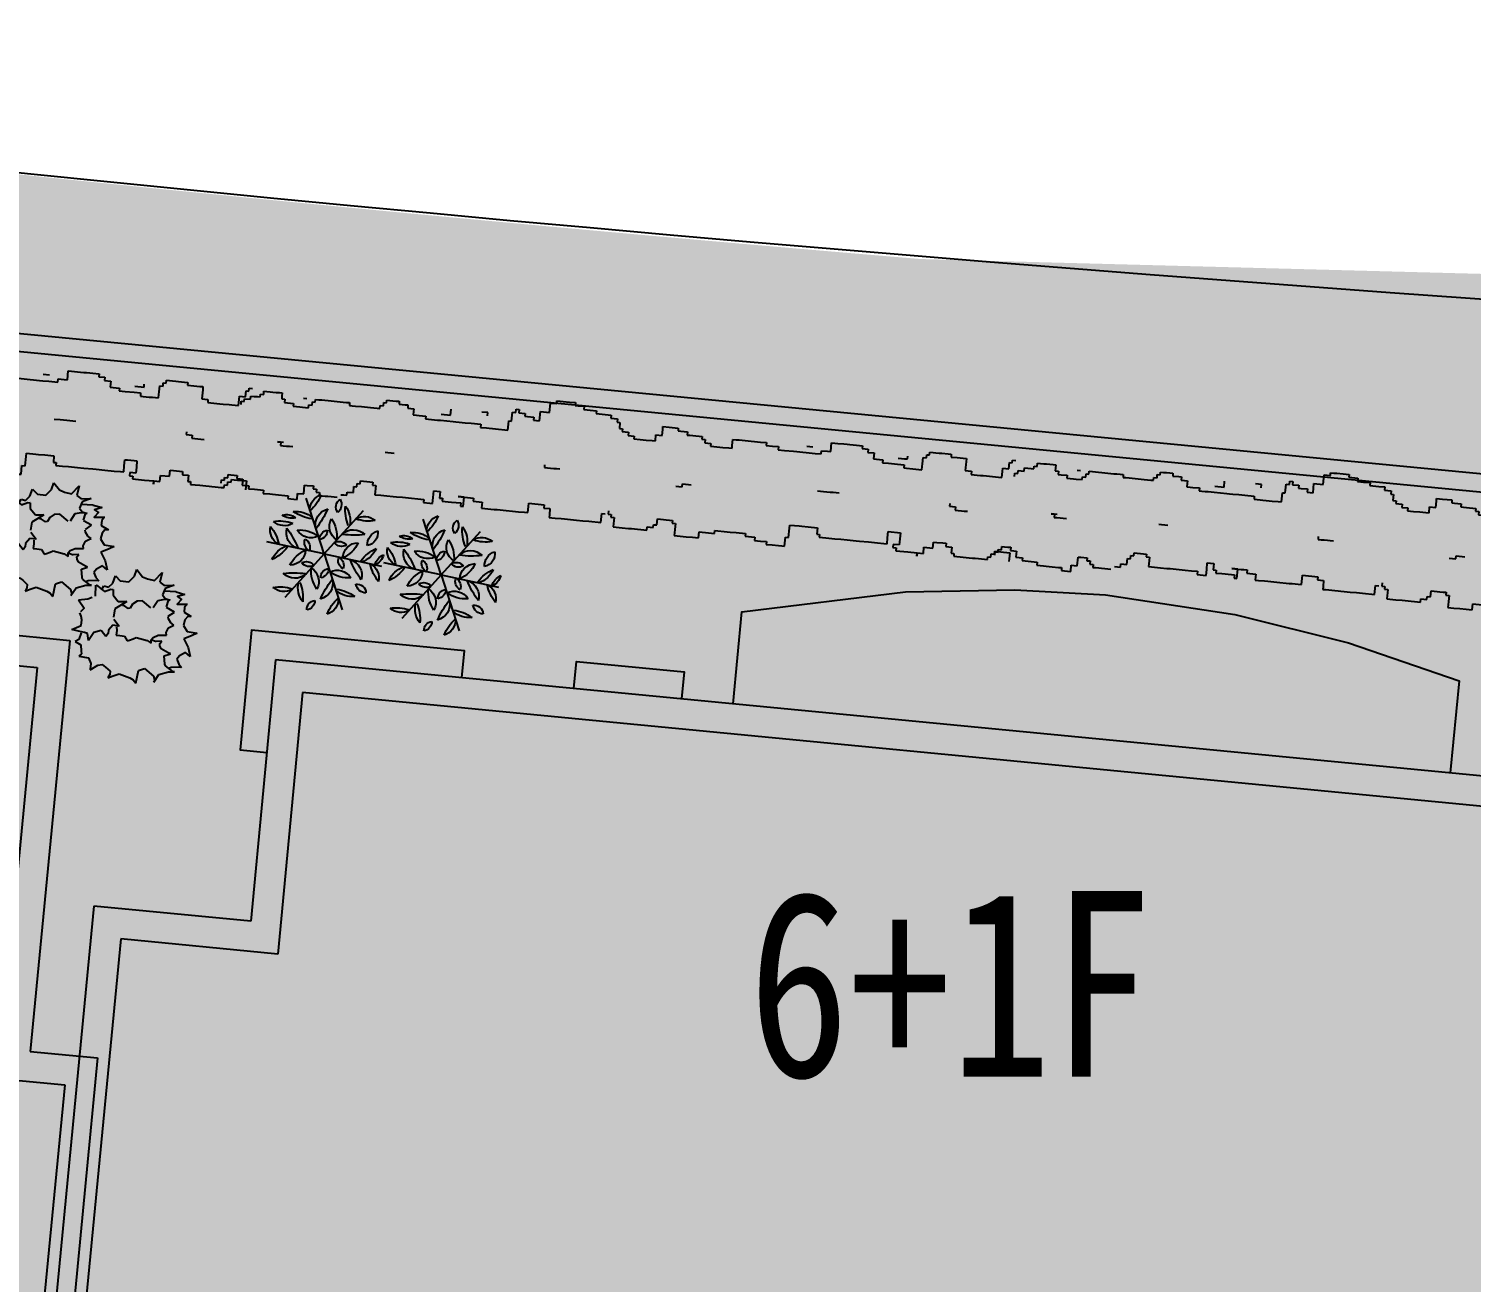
# Model space of a CAD drawing. Extents: x 302512 to 1034855, y -184136 to 410364.
# Drawn here: x 468868 to 488087, y -30605 to -13910 of the extents above; entities that cross this region are included whole.
import ezdxf

# ---------------------------------------------------------------- set-up
doc = ezdxf.new("R2010")
doc.units = 0
doc.header["$MEASUREMENT"] = 0
for name, color, linetype in [('2D', 3, 'Continuous'), ('TREE', 3, 'Continuous'), ('WALL', 4, 'Continuous'), ('WZ', 2, 'Continuous'), ('总图线11', 41, 'Continuous'), ('支路', 7, 'Continuous'), ('树', 80, 'Continuous'), ('环境', 8, 'Continuous')]:
    doc.layers.add(name, color=color, linetype=linetype)
doc.styles.add('-楷体_GB2312', font='STZHONGS.TTF', dxfattribs={"width": 0.8})
doc.styles.add('-黑体', font='', dxfattribs={"width": 0.8})
doc.styles.get('-黑体').set_extended_font_data('黑体')

# ---------------------------------------------------------------- blocks, each defined once
blk = doc.blocks.new('A$C1DC86410')
at = {"layer": 'WZ'}
for p, q in [((14100, 14920), (20940, 14920)), ((20940, 14920), (20940, 9420)), ((14500, 14520), (20540, 14520)), ((20540, 14520), (20540, 9020)), ((20940, 9420), (21840, 9420)), ((21840, 9420), (21840, 1680)), ((20540, 9020), (21440, 9020)), ((21440, 9020), (21440, 2080))]:
    blk.add_line(p, q, dxfattribs=at)
blk = doc.blocks.new('A$C22384F4A')
at = {"layer": 'WZ'}
for p, q in [((3122, 24599), (2792, 21115)), ((24866, 22502), (3122, 24599)), ((3482, 24162), (3152, 20678)), ((24430, 22142), (3482, 24162)), ((701, 21316), (36, 14422)), ((2792, 21115), (701, 21316)), ((1061, 20879), (472, 14780)), ((3152, 20678), (1061, 20879))]:
    blk.add_line(p, q, dxfattribs=at)
for points in [[(9219, 24011), (9337, 25238), (11516, 25504), (12973, 25531), (14181, 25463), (15906, 25201), (17419, 24825), (18893, 24318), (18775, 23090)], [(5606, 24359), (5640, 24718), (2803, 24991), (2650, 23399), (3008, 23364)], [(7099, 24216), (7133, 24574), (8567, 24436), (8532, 24078)]]:
    blk.add_lwpolyline(points, dxfattribs=at)
blk = doc.blocks.new('M_F21')
at = {"color": 3, "linetype": 'Continuous'}
for p, q in [((-632, 672), (-577, 672)), ((-632, 588), (-632, 672)), ((-577, 697), (-548, 697)), ((-577, 672), (-577, 697)), ((-548, 697), (-523, 697)), ((-548, 697), (-548, 697)), ((-523, 697), (-465, 697)), ((-523, 697), (-523, 697)), ((-465, 697), (-411, 697)), ((-465, 697), (-465, 697)), ((-411, 697), (-411, 672)), ((-411, 672), (-385, 672)), ((-385, 672), (-331, 672)), ((-385, 672), (-385, 672)), ((-331, 672), (-331, 643)), ((-331, 643), (-302, 643)), ((-302, 643), (-277, 643)), ((-302, 643), (-302, 643)), ((-277, 643), (-219, 643)), ((-277, 643), (-277, 643)), ((-219, 643), (-219, 617)), ((-3176, 534), (-3150, 534)), ((-3176, 534), (-3176, 534)), ((-3176, 505), (-3176, 534)), ((-3150, 534), (-3122, 534)), ((-3150, 534), (-3150, 534)), ((-3122, 534), (-3096, 534)), ((-3122, 534), (-3122, 534)), ((-3096, 534), (-3067, 534)), ((-3096, 534), (-3096, 534)), ((-3067, 534), (-3038, 534)), ((-3067, 534), (-3067, 534)), ((-3038, 534), (-3013, 534)), ((-3038, 534), (-3038, 534)), ((-3013, 534), (-3013, 505)), ((-3013, 534), (-3013, 534)), ((-2108, 534), (-2083, 534)), ((-2108, 505), (-2108, 534)), ((-2083, 559), (-2054, 559)), ((-2083, 559), (-2083, 559)), ((-2083, 534), (-2083, 559)), ((-2083, 534), (-2083, 534)), ((-2054, 559), (-2029, 559)), ((-2054, 559), (-2054, 559)), ((-2029, 559), (-2000, 559)), ((-2029, 559), (-2029, 559)), ((-2000, 559), (-1971, 559)), ((-2000, 559), (-2000, 559)), ((-1971, 559), (-1971, 534)), ((-1971, 534), (-1916, 534)), ((-1916, 534), (-1891, 534)), ((-1916, 534), (-1916, 534)), ((-1891, 534), (-1891, 505)), ((-1891, 534), (-1891, 534)), ((-1507, 534), (-1507, 534)), ((-1507, 480), (-1507, 534)), ((-1232, 534), (-1232, 534)), ((-1178, 534), (-1232, 534)), ((-1178, 534), (-1178, 534)), ((-1178, 505), (-1178, 534)), ((-961, 559), (-932, 559)), ((-961, 505), (-961, 559)), ((-932, 588), (-903, 588)), ((-932, 588), (-932, 588)), ((-932, 559), (-932, 588)), ((-903, 588), (-903, 559)), ((-903, 588), (-903, 588)), ((-903, 559), (-849, 559)), ((-903, 559), (-903, 559)), ((-849, 559), (-849, 534)), ((-849, 534), (-823, 534)), ((-823, 534), (-769, 534)), ((-823, 534), (-823, 534)), ((-769, 534), (-769, 505)), ((-715, 588), (-632, 588)), ((-715, 505), (-715, 588)), ((-219, 617), (-165, 617)), ((-165, 617), (-139, 617)), ((-165, 617), (-165, 617)), ((-139, 617), (-85, 617)), ((-139, 617), (-139, 617)), ((-85, 617), (-85, 588)), ((-85, 588), (-56, 588)), ((-56, 588), (-27, 588)), ((-56, 588), (-56, 588)), ((-27, 588), (-27, 559)), ((-27, 588), (-27, 588)), ((-27, 559), (-2, 559)), ((-27, 559), (-27, 559)), ((-2, 559), (-2, 505)), ((382, 559), (436, 559)), ((382, 559), (382, 559)), ((382, 534), (382, 559)), ((382, 534), (382, 534)), ((382, 480), (382, 534)), ((436, 559), (519, 559)), ((436, 559), (436, 559)), ((519, 559), (519, 534)), ((519, 559), (519, 559)), ((519, 534), (545, 534)), ((519, 534), (519, 534)), ((545, 534), (603, 534)), ((545, 534), (545, 534)), ((603, 534), (603, 505)), ((1887, 559), (1916, 559)), ((1887, 559), (1887, 559)), ((1887, 480), (1887, 559)), ((1916, 559), (1942, 559)), ((1916, 559), (1916, 559)), ((1942, 559), (1996, 559)), ((1942, 559), (1942, 559)), ((1996, 559), (2025, 559)), ((1996, 559), (1996, 559)), ((2025, 559), (2050, 559)), ((2025, 559), (2025, 559)), ((2050, 559), (2079, 559)), ((2050, 559), (2050, 559)), ((2079, 559), (2108, 559)), ((2079, 559), (2079, 559)), ((2108, 559), (2162, 559)), ((2108, 559), (2108, 559)), ((2162, 559), (2162, 534)), ((2162, 534), (2217, 534)), ((2217, 534), (2217, 505)), ((2217, 534), (2217, 534)), ((2738, 534), (2763, 534)), ((2738, 534), (2738, 534)), ((2738, 505), (2738, 534)), ((2763, 559), (2792, 559)), ((2763, 534), (2763, 559)), ((2792, 559), (2817, 559)), ((2792, 559), (2792, 559)), ((2817, 559), (2846, 559)), ((2817, 559), (2817, 559)), ((2846, 559), (2872, 559)), ((2846, 559), (2846, 559)), ((2872, 559), (2926, 559)), ((2872, 559), (2872, 559)), ((2926, 559), (2955, 559)), ((2926, 559), (2926, 559)), ((2955, 559), (2955, 534)), ((2955, 534), (3009, 534)), ((3009, 534), (3063, 534)), ((3009, 534), (3009, 534)), ((3063, 534), (3092, 534)), ((3063, 534), (3063, 534)), ((3092, 534), (3092, 505)), ((3092, 534), (3092, 534)), ((3476, 534), (3501, 534)), ((3476, 534), (3476, 534)), ((3476, 480), (3476, 534)), ((3501, 559), (3530, 559)), ((3501, 534), (3501, 559)), ((3530, 559), (3530, 559)), ((-3368, 426), (-3342, 426)), ((-3368, 397), (-3368, 426)), ((-3342, 451), (-3288, 451)), ((-3342, 451), (-3342, 451)), ((-3342, 426), (-3342, 451)), ((-3288, 480), (-3259, 480)), ((-3288, 480), (-3288, 480)), ((-3288, 451), (-3288, 480)), ((-3288, 451), (-3288, 451)), ((-3259, 480), (-3230, 480)), ((-3259, 480), (-3259, 480)), ((-3230, 480), (-3205, 480)), ((-3230, 480), (-3230, 480)), ((-3205, 505), (-3176, 505)), ((-3205, 480), (-3205, 505)), ((-3176, 505), (-3176, 505)), ((-3013, 505), (-3013, 480)), ((-3013, 505), (-3013, 505)), ((-3013, 480), (-2984, 480)), ((-3013, 480), (-3013, 480)), ((-2984, 480), (-2984, 451)), ((-2984, 451), (-2959, 451)), ((-2959, 451), (-2904, 451)), ((-2959, 451), (-2959, 451)), ((-2904, 451), (-2904, 426)), ((-2904, 426), (-2846, 426)), ((-2846, 426), (-2821, 426)), ((-2846, 426), (-2846, 426)), ((-2821, 505), (-2792, 505)), ((-2821, 426), (-2767, 426)), ((-2821, 426), (-2821, 426)), ((-2792, 505), (-2792, 505)), ((-2767, 451), (-2738, 451)), ((-2767, 451), (-2767, 451)), ((-2767, 426), (-2767, 451)), ((-2767, 426), (-2767, 426)), ((-2738, 480), (-2713, 480)), ((-2738, 451), (-2738, 480)), ((-2738, 451), (-2738, 451)), ((-2713, 505), (-2684, 505)), ((-2713, 505), (-2713, 505)), ((-2713, 480), (-2713, 505)), ((-2684, 505), (-2658, 505)), ((-2684, 505), (-2684, 505)), ((-2658, 505), (-2629, 505)), ((-2658, 505), (-2658, 505)), ((-2629, 505), (-2600, 505)), ((-2629, 505), (-2629, 505)), ((-2600, 505), (-2575, 505)), ((-2600, 505), (-2600, 505)), ((-2575, 505), (-2521, 505)), ((-2575, 505), (-2575, 505)), ((-2521, 505), (-2492, 505)), ((-2521, 505), (-2521, 505)), ((-2492, 505), (-2466, 505)), ((-2492, 505), (-2492, 505)), ((-2466, 505), (-2438, 505)), ((-2466, 505), (-2466, 505)), ((-2438, 505), (-2409, 505)), ((-2438, 505), (-2438, 505)), ((-2409, 505), (-2409, 480)), ((-2409, 480), (-2383, 480)), ((-2383, 480), (-2354, 480)), ((-2383, 480), (-2383, 480)), ((-2354, 480), (-2300, 480)), ((-2354, 480), (-2354, 480)), ((-2300, 480), (-2275, 480)), ((-2300, 480), (-2300, 480)), ((-2275, 480), (-2246, 480)), ((-2275, 480), (-2275, 480)), ((-2246, 480), (-2220, 480)), ((-2246, 480), (-2246, 480)), ((-2220, 480), (-2191, 480)), ((-2220, 480), (-2220, 480)), ((-2191, 480), (-2162, 480)), ((-2191, 480), (-2191, 480)), ((-2162, 480), (-2137, 480)), ((-2162, 480), (-2162, 480)), ((-2137, 505), (-2108, 505)), ((-2137, 480), (-2137, 505)), ((-1891, 505), (-1862, 505)), ((-1891, 505), (-1891, 505)), ((-1862, 505), (-1837, 505)), ((-1862, 505), (-1862, 505)), ((-1837, 505), (-1837, 480)), ((-1837, 505), (-1837, 505)), ((-1837, 480), (-1837, 451)), ((-1837, 480), (-1837, 480)), ((-1837, 451), (-1808, 451)), ((-1837, 451), (-1837, 451)), ((-1808, 451), (-1782, 451)), ((-1808, 451), (-1808, 451)), ((-1782, 451), (-1725, 451)), ((-1782, 451), (-1782, 451)), ((-1725, 451), (-1725, 426)), ((-1725, 426), (-1699, 426)), ((-1699, 426), (-1670, 426)), ((-1699, 426), (-1699, 426)), ((-1670, 426), (-1645, 426)), ((-1670, 426), (-1670, 426)), ((-1645, 426), (-1616, 426)), ((-1645, 426), (-1645, 426)), ((-1616, 426), (-1591, 426)), ((-1616, 426), (-1616, 426)), ((-1591, 480), (-1562, 480)), ((-1591, 426), (-1533, 426)), ((-1591, 426), (-1591, 426)), ((-1562, 480), (-1533, 480)), ((-1562, 480), (-1562, 480)), ((-1533, 480), (-1507, 480)), ((-1533, 480), (-1533, 480)), ((-1533, 426), (-1478, 426)), ((-1533, 426), (-1533, 426)), ((-1507, 480), (-1507, 480)), ((-1478, 426), (-1453, 426)), ((-1478, 426), (-1478, 426)), ((-1453, 426), (-1424, 426)), ((-1453, 426), (-1453, 426)), ((-1424, 426), (-1370, 426)), ((-1424, 426), (-1424, 426)), ((-1370, 426), (-1316, 426)), ((-1370, 426), (-1370, 426)), ((-1316, 426), (-1232, 426)), ((-1316, 426), (-1316, 426)), ((-1232, 426), (-1232, 397)), ((-1232, 397), (-1178, 397)), ((-1178, 397), (-1153, 397)), ((-1178, 397), (-1178, 397)), ((-1153, 397), (-1124, 397)), ((-1153, 397), (-1153, 397)), ((-1124, 397), (-1070, 397)), ((-1124, 397), (-1124, 397)), ((-1070, 397), (-1015, 397)), ((-1070, 397), (-1070, 397)), ((-1015, 397), (-986, 397)), ((-1015, 397), (-1015, 397)), ((-986, 480), (-961, 480)), ((-986, 451), (-986, 480)), ((-986, 451), (-986, 451)), ((-986, 397), (-986, 451)), ((-961, 505), (-961, 505)), ((-961, 480), (-961, 505)), ((-769, 505), (-740, 505)), ((-740, 505), (-715, 505)), ((-740, 505), (-740, 505)), ((-715, 505), (-715, 505)), ((-2, 505), (27, 505)), ((-2, 505), (-2, 505)), ((27, 505), (27, 480)), ((27, 480), (52, 480)), ((52, 480), (81, 480)), ((52, 480), (52, 480)), ((81, 480), (81, 451)), ((81, 451), (136, 451)), ((136, 451), (136, 426)), ((136, 426), (190, 426)), ((190, 426), (244, 426)), ((190, 426), (190, 426)), ((244, 426), (299, 426)), ((244, 426), (244, 426)), ((299, 426), (327, 426)), ((299, 426), (299, 426)), ((327, 480), (382, 480)), ((327, 426), (327, 480)), ((327, 426), (327, 426)), ((603, 505), (628, 505)), ((628, 505), (682, 505)), ((628, 505), (628, 505)), ((682, 505), (711, 505)), ((682, 505), (682, 505)), ((711, 505), (736, 505)), ((711, 505), (711, 505)), ((736, 505), (736, 480)), ((736, 480), (765, 480)), ((765, 480), (765, 451)), ((765, 480), (765, 480)), ((765, 451), (820, 451)), ((765, 451), (765, 451)), ((820, 451), (820, 426)), ((820, 426), (849, 426)), ((849, 426), (903, 426)), ((849, 426), (849, 426)), ((903, 426), (928, 426)), ((903, 426), (903, 426)), ((928, 426), (983, 426)), ((928, 426), (928, 426)), ((983, 426), (1011, 426)), ((983, 426), (983, 426)), ((1011, 505), (1040, 505)), ((1011, 505), (1011, 505)), ((1011, 451), (1011, 505)), ((1011, 451), (1011, 451)), ((1011, 426), (1011, 451)), ((1011, 426), (1011, 426)), ((1040, 505), (1066, 505)), ((1040, 505), (1040, 505)), ((1066, 505), (1120, 505)), ((1066, 505), (1066, 505)), ((1120, 505), (1149, 505)), ((1120, 505), (1120, 505)), ((1149, 505), (1174, 505)), ((1149, 505), (1149, 505)), ((1174, 505), (1203, 505)), ((1174, 505), (1174, 505)), ((1203, 505), (1232, 505)), ((1203, 505), (1203, 505)), ((1232, 505), (1258, 505)), ((1232, 505), (1232, 505)), ((1258, 505), (1312, 505)), ((1258, 505), (1258, 505)), ((1312, 505), (1312, 480)), ((1312, 480), (1366, 480)), ((1366, 480), (1420, 480)), ((1366, 480), (1366, 480)), ((1420, 480), (1420, 451)), ((1420, 451), (1478, 451)), ((1478, 451), (1558, 451)), ((1478, 451), (1478, 451)), ((1558, 451), (1587, 451)), ((1558, 451), (1558, 451)), ((1587, 451), (1641, 451)), ((1587, 451), (1587, 451)), ((1641, 451), (1670, 451)), ((1641, 451), (1641, 451)), ((1670, 505), (1670, 505)), ((1724, 505), (1670, 505)), ((1670, 451), (1724, 451)), ((1670, 451), (1670, 451)), ((1724, 451), (1750, 451)), ((1724, 451), (1724, 451)), ((1750, 451), (1804, 451)), ((1750, 451), (1750, 451)), ((1804, 480), (1858, 480)), ((1804, 480), (1804, 480)), ((1804, 451), (1804, 480)), ((1804, 451), (1804, 451)), ((1858, 480), (1887, 480)), ((1858, 480), (1858, 480)), ((2217, 505), (2271, 505)), ((2271, 505), (2271, 480)), ((2271, 505), (2271, 505)), ((2271, 480), (2271, 451)), ((2271, 480), (2271, 480)), ((2271, 451), (2325, 451)), ((2271, 451), (2271, 451)), ((2325, 451), (2354, 451)), ((2325, 451), (2325, 451)), ((2354, 451), (2354, 426)), ((2354, 426), (2408, 426)), ((2408, 426), (2488, 426)), ((2408, 426), (2408, 426)), ((2488, 480), (2517, 480)), ((2488, 426), (2546, 426)), ((2488, 426), (2488, 426)), ((2517, 480), (2546, 480)), ((2517, 480), (2517, 480)), ((2546, 480), (2571, 480)), ((2546, 480), (2546, 480)), ((2546, 426), (2546, 397)), ((2546, 397), (2571, 397)), ((2571, 505), (2571, 505)), ((2571, 480), (2571, 505)), ((2571, 480), (2571, 480)), ((2571, 397), (2626, 397)), ((2571, 397), (2571, 397)), ((2626, 397), (2655, 397)), ((2626, 397), (2626, 397)), ((2655, 397), (2680, 397)), ((2655, 397), (2655, 397)), ((2680, 397), (2709, 397)), ((2680, 397), (2680, 397)), ((2709, 505), (2738, 505)), ((2709, 451), (2709, 505)), ((2709, 451), (2709, 451)), ((2709, 426), (2709, 451)), ((2709, 426), (2709, 426)), ((2709, 397), (2709, 426)), ((2709, 397), (2709, 397)), ((3092, 505), (3092, 480)), ((3092, 505), (3092, 505)), ((3092, 480), (3092, 451)), ((3092, 480), (3092, 480)), ((3092, 451), (3092, 426)), ((3092, 451), (3092, 451)), ((3092, 426), (3118, 426)), ((3092, 426), (3092, 426)), ((3118, 426), (3147, 426)), ((3118, 426), (3118, 426)), ((3147, 426), (3147, 397)), ((3147, 397), (3201, 397)), ((3201, 397), (3230, 397)), ((3201, 397), (3201, 397)), ((3230, 397), (3255, 397)), ((3230, 397), (3230, 397)), ((3255, 397), (3284, 397)), ((3255, 397), (3255, 397)), ((3284, 397), (3339, 397)), ((3284, 397), (3284, 397)), ((3339, 397), (3364, 397)), ((3339, 397), (3339, 397)), ((3364, 397), (3393, 397)), ((3364, 397), (3364, 397)), ((3393, 397), (3422, 397)), ((3393, 397), (3393, 397)), ((3422, 480), (3476, 480)), ((3422, 451), (3422, 480)), ((3422, 451), (3422, 451)), ((3422, 397), (3422, 451)), ((3422, 397), (3422, 397)), ((-3013, 97), (-2984, 97)), ((-3013, 97), (-3013, 97)), ((-2959, 97), (-3013, 97)), ((-2984, 97), (-2984, 68)), ((-2984, 68), (-2959, 68)), ((-2959, 68), (-2930, 68)), ((-2959, 68), (-2959, 68)), ((-2930, 68), (-2904, 68)), ((-2930, 68), (-2930, 68)), ((-2904, 68), (-2875, 68)), ((-2904, 68), (-2904, 68)), ((-2875, 68), (-2875, 68)), ((-2054, 97), (-2029, 97)), ((-2029, 97), (-2000, 97)), ((-2029, 97), (-2029, 97)), ((-2000, 97), (-1971, 97)), ((-2000, 97), (-2000, 97)), ((-1971, 97), (-1971, 97)), ((-632, 122), (-632, 97)), ((-632, 97), (-603, 97)), ((-632, 97), (-632, 97)), ((-603, 97), (-577, 97)), ((-603, 97), (-603, 97)), ((-577, 97), (-548, 97)), ((-577, 97), (-577, 97)), ((-548, 97), (-523, 97)), ((-548, 97), (-548, 97)), ((-523, 97), (-494, 97)), ((-523, 97), (-523, 97)), ((-494, 97), (-494, 97)), ((545, 42), (574, 42)), ((574, 42), (603, 42)), ((574, 42), (574, 42)), ((603, 68), (657, 68)), ((603, 68), (603, 68)), ((603, 42), (603, 68)), ((603, 42), (603, 42)), ((657, 68), (682, 68)), ((657, 68), (657, 68)), ((682, 68), (682, 68)), ((1804, 122), (1858, 122)), ((1858, 122), (1916, 122)), ((1858, 122), (1858, 122)), ((1916, 122), (1942, 122)), ((1916, 122), (1916, 122)), ((1942, 122), (1996, 122)), ((1942, 122), (1942, 122)), ((1996, 122), (1996, 122)), ((2984, 122), (2984, 97)), ((2984, 97), (3038, 97)), ((2984, 97), (2984, 97)), ((3038, 97), (3038, 68)), ((3038, 68), (3063, 68)), ((3063, 68), (3092, 68)), ((3063, 68), (3063, 68)), ((3092, 68), (3118, 68)), ((3092, 68), (3092, 68)), ((3118, 68), (3147, 68)), ((3118, 68), (3118, 68)), ((3147, 68), (3147, 68)), ((-3422, -233), (-3397, -233)), ((-3422, -262), (-3422, -233)), ((-3397, -233), (-3368, -233)), ((-3397, -233), (-3397, -233)), ((-3368, -233), (-3342, -233)), ((-3368, -233), (-3368, -233)), ((-3342, -233), (-3342, -262)), ((-3342, -233), (-3342, -233)), ((-2300, -233), (-2275, -233)), ((-2300, -287), (-2300, -233)), ((-2275, -204), (-2246, -204)), ((-2275, -204), (-2275, -204)), ((-2275, -233), (-2275, -204)), ((-2246, -178), (-2220, -178)), ((-2246, -178), (-2246, -178)), ((-2246, -204), (-2246, -178)), ((-2246, -204), (-2246, -204)), ((-2220, -178), (-2191, -178)), ((-2220, -178), (-2220, -178)), ((-2191, -178), (-2162, -178)), ((-2191, -178), (-2191, -178)), ((-2162, -178), (-2137, -178)), ((-2162, -178), (-2162, -178)), ((-2137, -178), (-2137, -204)), ((-2137, -204), (-2108, -204)), ((-2108, -204), (-2108, -233)), ((-2108, -204), (-2108, -204)), ((-2108, -233), (-2108, -262)), ((-2108, -233), (-2108, -233)), ((-1591, -204), (-1533, -204)), ((-1591, -204), (-1591, -204)), ((-1591, -262), (-1591, -204)), ((-1533, -204), (-1533, -233)), ((-1533, -204), (-1533, -204)), ((-1533, -233), (-1533, -262)), ((-1533, -233), (-1533, -233)), ((-1370, -233), (-1316, -233)), ((-1316, -233), (-1370, -233)), ((-1316, -233), (-1287, -233)), ((-1316, -233), (-1316, -233)), ((-1316, -316), (-1316, -233)), ((-1287, -233), (-1261, -233)), ((-1287, -233), (-1287, -233)), ((-1261, -233), (-1232, -233)), ((-1261, -233), (-1261, -233)), ((-1232, -233), (-1232, -262)), ((-740, -233), (-686, -233)), ((-740, -262), (-740, -233)), ((-686, -233), (-657, -233)), ((-686, -233), (-686, -233)), ((-657, -233), (-603, -233)), ((-657, -233), (-657, -233)), ((-603, -233), (-603, -262)), ((-603, -233), (-603, -233)), ((-27, -233), (-27, -262)), ((1587, -204), (1670, -204)), ((1587, -233), (1587, -204)), ((1587, -233), (1587, -233)), ((1587, -316), (1587, -233)), ((1670, -204), (1695, -204)), ((1670, -204), (1670, -204)), ((1695, -204), (1750, -204)), ((1695, -204), (1695, -204)), ((1750, -204), (1833, -204)), ((1750, -204), (1750, -204)), ((1833, -204), (1833, -262)), ((2463, -178), (2488, -178)), ((2463, -178), (2463, -178)), ((2463, -233), (2463, -178)), ((2463, -233), (2463, -233)), ((2463, -287), (2463, -233)), ((2488, -178), (2546, -178)), ((2488, -178), (2488, -178)), ((2546, -178), (2571, -178)), ((2546, -178), (2546, -178)), ((2571, -178), (2571, -233)), ((2571, -233), (2571, -262)), ((2571, -233), (2571, -233)), ((2872, -233), (2901, -233)), ((2872, -287), (2872, -233)), ((2901, -233), (2955, -233)), ((2901, -233), (2901, -233)), ((2955, -233), (2984, -233)), ((2955, -233), (2955, -233)), ((2984, -233), (2984, -262)), ((-3476, -287), (-3451, -287)), ((-3476, -287), (-3476, -287)), ((-3476, -316), (-3476, -287)), ((-3451, -262), (-3422, -262)), ((-3451, -287), (-3451, -262)), ((-3342, -262), (-3313, -262)), ((-3342, -262), (-3342, -262)), ((-3313, -262), (-3288, -262)), ((-3313, -262), (-3313, -262)), ((-3288, -262), (-3288, -287)), ((-3288, -262), (-3288, -262)), ((-3288, -287), (-3288, -316)), ((-3288, -287), (-3288, -287)), ((-3288, -316), (-3259, -316)), ((-3288, -316), (-3288, -316)), ((-3259, -316), (-3230, -316)), ((-3259, -316), (-3259, -316)), ((-3230, -316), (-3230, -341)), ((-3230, -341), (-3176, -341)), ((-3176, -341), (-3150, -341)), ((-3176, -341), (-3176, -341)), ((-3150, -341), (-3096, -341)), ((-3150, -341), (-3150, -341)), ((-3096, -341), (-3096, -370)), ((-3096, -370), (-3038, -370)), ((-3038, -370), (-3013, -370)), ((-3038, -370), (-3038, -370)), ((-3013, -370), (-2959, -370)), ((-3013, -370), (-3013, -370)), ((-2959, -370), (-2904, -370)), ((-2959, -370), (-2959, -370)), ((-2904, -370), (-2875, -370)), ((-2904, -370), (-2904, -370)), ((-2875, -370), (-2875, -395)), ((-2792, -341), (-2738, -341)), ((-2792, -395), (-2792, -341)), ((-2738, -262), (-2713, -262)), ((-2738, -262), (-2738, -262)), ((-2738, -341), (-2738, -262)), ((-2713, -262), (-2658, -262)), ((-2713, -262), (-2713, -262)), ((-2658, -262), (-2658, -287)), ((-2658, -262), (-2658, -262)), ((-2658, -287), (-2629, -287)), ((-2658, -287), (-2658, -287)), ((-2629, -287), (-2629, -316)), ((-2629, -316), (-2600, -316)), ((-2600, -316), (-2600, -341)), ((-2600, -341), (-2575, -341)), ((-2575, -341), (-2546, -341)), ((-2575, -341), (-2575, -341)), ((-2546, -341), (-2521, -341)), ((-2546, -341), (-2546, -341)), ((-2521, -341), (-2492, -341)), ((-2521, -341), (-2521, -341)), ((-2492, -341), (-2466, -341)), ((-2492, -341), (-2492, -341)), ((-2466, -341), (-2438, -341)), ((-2466, -341), (-2466, -341)), ((-2438, -341), (-2438, -341)), ((-2409, -316), (-2383, -316)), ((-2383, -316), (-2354, -316)), ((-2383, -316), (-2383, -316)), ((-2354, -287), (-2300, -287)), ((-2354, -316), (-2354, -287)), ((-2354, -316), (-2354, -316)), ((-2108, -262), (-2108, -287)), ((-2108, -262), (-2108, -262)), ((-2108, -287), (-2054, -287)), ((-2108, -287), (-2108, -287)), ((-2054, -287), (-2029, -287)), ((-2054, -287), (-2054, -287)), ((-2029, -287), (-2000, -287)), ((-2029, -287), (-2029, -287)), ((-2000, -287), (-1945, -287)), ((-2000, -287), (-2000, -287)), ((-1945, -287), (-1916, -287)), ((-1945, -287), (-1945, -287)), ((-1916, -287), (-1862, -287)), ((-1916, -287), (-1916, -287)), ((-1862, -287), (-1808, -287)), ((-1862, -287), (-1862, -287)), ((-1808, -287), (-1782, -287)), ((-1808, -287), (-1808, -287)), ((-1782, -287), (-1725, -287)), ((-1782, -287), (-1782, -287)), ((-1725, -287), (-1670, -287)), ((-1725, -287), (-1725, -287)), ((-1670, -287), (-1670, -316)), ((-1670, -287), (-1670, -287)), ((-1670, -316), (-1616, -316)), ((-1616, -316), (-1591, -316)), ((-1616, -316), (-1616, -316)), ((-1591, -262), (-1591, -262)), ((-1591, -316), (-1591, -262)), ((-1591, -316), (-1591, -316)), ((-1533, -262), (-1507, -262)), ((-1533, -262), (-1533, -262)), ((-1507, -262), (-1507, -287)), ((-1507, -287), (-1453, -287)), ((-1453, -287), (-1424, -287)), ((-1453, -287), (-1453, -287)), ((-1424, -287), (-1341, -287)), ((-1424, -287), (-1424, -287)), ((-1341, -287), (-1341, -316)), ((-1341, -316), (-1316, -316)), ((-1316, -316), (-1316, -316)), ((-1232, -262), (-1178, -262)), ((-1178, -262), (-1153, -262)), ((-1178, -262), (-1178, -262)), ((-1153, -262), (-1153, -287)), ((-1153, -262), (-1153, -262)), ((-1153, -287), (-1153, -316)), ((-1153, -287), (-1153, -287)), ((-1153, -316), (-1124, -316)), ((-1153, -316), (-1153, -316)), ((-1124, -316), (-1070, -316)), ((-1124, -316), (-1124, -316)), ((-1070, -316), (-1041, -316)), ((-1070, -316), (-1070, -316)), ((-1041, -316), (-1015, -316)), ((-1041, -316), (-1041, -316)), ((-1015, -316), (-986, -316)), ((-1015, -316), (-1015, -316)), ((-986, -316), (-961, -316)), ((-986, -316), (-986, -316)), ((-961, -316), (-932, -316)), ((-961, -316), (-961, -316)), ((-932, -316), (-878, -316)), ((-932, -316), (-932, -316)), ((-878, -316), (-849, -316)), ((-878, -316), (-878, -316)), ((-849, -316), (-823, -316)), ((-849, -316), (-849, -316)), ((-823, -316), (-769, -316)), ((-823, -316), (-823, -316)), ((-769, -316), (-740, -316)), ((-769, -316), (-769, -316)), ((-740, -262), (-740, -262)), ((-740, -316), (-740, -262)), ((-603, -262), (-548, -262)), ((-548, -262), (-548, -316)), ((-548, -316), (-548, -341)), ((-548, -316), (-548, -316)), ((-548, -341), (-523, -341)), ((-548, -341), (-548, -341)), ((-523, -341), (-494, -341)), ((-523, -341), (-523, -341)), ((-494, -341), (-440, -341)), ((-494, -341), (-494, -341)), ((-440, -341), (-411, -341)), ((-440, -341), (-440, -341)), ((-411, -341), (-385, -341)), ((-411, -341), (-411, -341)), ((-385, -341), (-357, -341)), ((-385, -341), (-385, -341)), ((-357, -341), (-302, -341)), ((-357, -341), (-357, -341)), ((-302, -341), (-248, -341)), ((-302, -341), (-302, -341)), ((-248, -341), (-194, -341)), ((-248, -341), (-248, -341)), ((-194, -341), (-165, -341)), ((-194, -341), (-194, -341)), ((-165, -341), (-110, -341)), ((-165, -341), (-165, -341)), ((-110, -341), (-85, -341)), ((-110, -341), (-110, -341)), ((-85, -262), (-56, -262)), ((-85, -262), (-85, -262)), ((-85, -316), (-85, -262)), ((-85, -316), (-85, -316)), ((-85, -341), (-85, -316)), ((-85, -341), (-85, -341)), ((-56, -262), (-56, -262)), ((-27, -262), (-2, -262)), ((-2, -262), (-2, -287)), ((-2, -287), (27, -287)), ((-2, -287), (-2, -287)), ((27, -287), (27, -316)), ((27, -287), (27, -287)), ((27, -316), (27, -341)), ((27, -316), (27, -316)), ((27, -341), (27, -370)), ((27, -341), (27, -341)), ((27, -370), (107, -370)), ((107, -370), (165, -370)), ((107, -370), (107, -370)), ((165, -370), (190, -370)), ((165, -370), (165, -370)), ((190, -370), (244, -370)), ((190, -370), (190, -370)), ((244, -370), (273, -370)), ((244, -370), (244, -370)), ((273, -370), (327, -370)), ((273, -370), (273, -370)), ((327, -341), (353, -341)), ((327, -370), (327, -341)), ((353, -341), (382, -341)), ((353, -341), (353, -341)), ((382, -316), (411, -316)), ((382, -341), (382, -316)), ((411, -262), (465, -262)), ((411, -262), (411, -262)), ((411, -316), (411, -262)), ((465, -262), (490, -262)), ((465, -262), (465, -262)), ((490, -262), (519, -262)), ((490, -262), (490, -262)), ((519, -262), (545, -262)), ((519, -262), (519, -262)), ((545, -262), (545, -287)), ((545, -287), (574, -287)), ((574, -287), (574, -341)), ((574, -341), (574, -370)), ((574, -341), (574, -341)), ((574, -370), (574, -395)), ((574, -370), (574, -370)), ((791, -341), (874, -341)), ((791, -395), (791, -341)), ((874, -341), (928, -341)), ((874, -341), (874, -341)), ((928, -316), (957, -316)), ((928, -341), (928, -316)), ((957, -316), (1011, -316)), ((957, -316), (957, -316)), ((1011, -316), (1066, -316)), ((1011, -316), (1011, -316)), ((1066, -316), (1120, -316)), ((1066, -316), (1066, -316)), ((1120, -316), (1203, -316)), ((1120, -316), (1120, -316)), ((1203, -316), (1203, -341)), ((1203, -341), (1287, -341)), ((1287, -341), (1287, -370)), ((1287, -370), (1341, -370)), ((1341, -370), (1395, -370)), ((1341, -370), (1341, -370)), ((1395, -370), (1395, -395)), ((1558, -316), (1587, -316)), ((1558, -395), (1558, -316)), ((1833, -262), (1858, -262)), ((1858, -262), (1858, -287)), ((1858, -287), (1887, -287)), ((1858, -287), (1858, -287)), ((1887, -287), (1916, -287)), ((1887, -287), (1887, -287)), ((1916, -287), (1971, -287)), ((1916, -287), (1916, -287)), ((1971, -287), (1996, -287)), ((1971, -287), (1971, -287)), ((1996, -287), (2050, -287)), ((1996, -287), (1996, -287)), ((2050, -287), (2108, -287)), ((2050, -287), (2050, -287)), ((2108, -287), (2188, -287)), ((2108, -287), (2108, -287)), ((2188, -287), (2217, -287)), ((2188, -287), (2188, -287)), ((2217, -287), (2296, -287)), ((2217, -287), (2217, -287)), ((2296, -287), (2379, -287)), ((2296, -287), (2296, -287)), ((2379, -287), (2434, -287)), ((2379, -287), (2379, -287)), ((2434, -287), (2463, -287)), ((2434, -287), (2434, -287)), ((2463, -287), (2463, -287)), ((2517, -287), (2517, -316)), ((2571, -287), (2517, -287)), ((2517, -316), (2546, -316)), ((2546, -316), (2546, -341)), ((2546, -341), (2655, -341)), ((2571, -262), (2571, -287)), ((2571, -262), (2571, -262)), ((2571, -287), (2571, -287)), ((2655, -341), (2738, -341)), ((2655, -341), (2655, -341)), ((2738, -341), (2792, -341)), ((2738, -370), (2738, -341)), ((2738, -341), (2738, -370)), ((2792, -287), (2872, -287)), ((2792, -341), (2792, -287)), ((2984, -262), (3038, -262)), ((3038, -262), (3038, -316)), ((3038, -316), (3063, -316)), ((3063, -316), (3063, -341)), ((3063, -341), (3147, -341)), ((3147, -341), (3201, -341)), ((3147, -341), (3147, -341)), ((3201, -341), (3230, -341)), ((3201, -341), (3201, -341)), ((3230, -341), (3255, -341)), ((3230, -341), (3230, -341)), ((3255, -341), (3284, -341)), ((3255, -341), (3255, -341)), ((3284, -341), (3339, -341)), ((3284, -341), (3284, -341)), ((3339, -341), (3364, -341)), ((3339, -341), (3339, -341)), ((3364, -316), (3393, -316)), ((3364, -341), (3364, -316)), ((3393, -287), (3422, -287)), ((3393, -316), (3393, -287)), ((3422, -262), (3447, -262)), ((3422, -262), (3422, -262)), ((3422, -287), (3422, -262)), ((3422, -287), (3422, -287)), ((3447, -262), (3476, -262)), ((3447, -262), (3447, -262)), ((3476, -262), (3501, -262)), ((3476, -262), (3476, -262)), ((3501, -262), (3530, -262)), ((3501, -262), (3501, -262)), ((3530, -262), (3556, -262)), ((3530, -262), (3530, -262)), ((3556, -262), (3556, -316)), ((3556, -316), (3556, -341)), ((3556, -316), (3556, -316)), ((3556, -341), (3556, -341)), ((-2875, -395), (-2846, -395)), ((-2846, -395), (-2821, -395)), ((-2846, -395), (-2846, -395)), ((-2821, -395), (-2792, -395)), ((-2821, -395), (-2821, -395)), ((-2792, -395), (-2792, -395)), ((574, -395), (628, -395)), ((574, -395), (574, -395)), ((628, -395), (682, -395)), ((628, -395), (628, -395)), ((682, -395), (736, -395)), ((682, -395), (682, -395)), ((736, -395), (791, -395)), ((736, -395), (736, -395)), ((791, -395), (791, -395)), ((1395, -395), (1449, -395)), ((1449, -395), (1504, -395)), ((1449, -395), (1449, -395)), ((1504, -395), (1533, -395)), ((1504, -395), (1504, -395)), ((1533, -395), (1558, -395)), ((1533, -395), (1533, -395)), ((1558, -395), (1558, -395))]:
    blk.add_line(p, q, dxfattribs=at)
at = {"width": 0.8, "flags": 9}
for tag in ['XSIZE', 'YSIZE']:
    blk.add_attdef(tag, (0, 0), '', height=0.5, dxfattribs=at)
blk = doc.blocks.new('_F35WJL')
at = {"layer": '2D', "color": 0}
for q in [(-845, 937), (389, 1200), (-1234, -263), (-389, -1200), (1234, 263), (845, -937)]:
    blk.add_line((0, 0), q, dxfattribs=at)
for centre, major_axis, start_param, end_param in [((853, 1566), (841, 0), 3.497297, 3.997776), ((-44, 937), (-354, 1), 3.138749, 4.400616), ((-33, 715), (530, 0), 2.501701, 3.333253), ((-1370, 951), (915, 0), 5.902457, 6.37177), ((-144, 1067), (230, 0), 2.646006, 4.008044), ((-448, 1009), (-195, 0), 2.495213, 4.165742), ((1767, 1784), (2017, 0), 3.557079, 3.795997), ((-166, 628), (353, 0), 6.060097, 7.603817), ((-864, 455), (-354, 0), 4.185127, 5.446994), ((-960, 1547), (841, 0), 4.544353, 5.044832), ((396, 372), (673, 0), 2.532972, 3.244755), ((-457, 592), (343, 0), 5.2791, 6.782555), ((603, 386), (530, 0), 1.454051, 2.285604), ((138, 1662), (915, 0), 4.85539, 5.324702), ((808, 548), (-299, 0), 4.402658, 5.40776), ((699, 1109), (341, 0), 4.468424, 5.340862), ((947, -130), (841, 0), 1.402902, 1.903381), ((850, 962), (-354, 1), 1.044353, 2.306221), ((-878, 455), (-280, 0), 6.121697, 7.664524), ((-1260, 188), (330, 0), 6.259299, 7.524685), ((-627, 170), (-353, 0), 3.966853, 5.510573), ((-662, 2422), (-2017, 0), 1.462885, 1.701803), ((120, 502), (-191, 0), 6.224648, 7.759309), ((-107, 308), (208, 0), 0.01383, 1.396124), ((521, -157), (-673, 0), 4.627972, 5.339755), ((284, 692), (343, 0), 4.231555, 5.73501), ((495, 147), (-191, 0), 5.17745, 6.712111), ((214, 247), (208, 0), 5.25005, 6.632344), ((2429, -638), (-2017, 0), 5.651676, 5.890594), ((460, 458), (-353, 1), 1.874093, 3.417813), ((1802, 54), (-841, 0), 5.592377, 6.092857), ((808, 517), (-354, 0), 2.090732, 3.352599), ((-1508, -711), (915, 0), 0.6666, 1.135912), ((-636, 329), (530, 0), 3.548898, 4.38045), ((-742, -100), (-343, 0), 3.185399, 4.688853), ((-125, 529), (-673, 1), 0.44004, 1.151823), ((-321, 62), (-208, 0), 4.205387, 5.587681), ((-375, 355), (-191, 0), 0.98866, 2.523321), ((742, 100), (343, 0), 3.184705, 4.688159), ((125, -529), (-673, 0), 3.580775, 4.292558), ((1508, 711), (-915, 0), 0.66686, 1.136173), ((636, -329), (-530, 0), 3.549441, 4.380994), ((-1420, -327), (341, 0), 0.279634, 1.152072), ((-989, 48), (299, 0), 3.354098, 4.3592), ((-826, -521), (354, 0), 2.089244, 3.351111), ((-1820, -58), (841, 0), 5.59155, 6.09203), ((-460, -458), (353, 0), 1.871306, 3.415026), ((-2429, 638), (-2017, 0), 2.510083, 2.749001), ((-284, -692), (343, 0), 1.089121, 2.592576), ((-214, -247), (208, 0), 2.110178, 3.492472), ((-495, -147), (191, 0), 5.175314, 6.709975), ((457, -592), (-343, 0), 5.279794, 6.783249), ((-396, -372), (673, 0), 5.674564, 6.386347), ((375, -355), (-191, 0), 4.130253, 5.664913), ((321, -62), (-208, 0), 1.063794, 2.446088), ((-521, 157), (-673, 1), 1.487237, 2.199021), ((166, -628), (-353, 0), 6.061248, 7.604968), ((-1767, -1784), (-2017, 1), 3.557482, 3.7964), ((-120, -502), (191, 0), 6.222512, 7.757172), ((107, -308), (208, 0), 3.155423, 4.537716), ((627, -170), (-353, 0), 0.82574, 2.36946), ((662, -2422), (-2017, 0), 4.604478, 4.843396), ((1370, -951), (-915, 0), 5.902718, 6.37203), ((33, -715), (-530, 0), 2.502244, 3.333796), ((-706, -843), (195, 0), 1.444449, 3.114978), ((-908, -609), (230, 0), 4.740401, 6.102439), ((-138, -1662), (-915, 0), 4.855651, 5.324963), ((-603, -386), (-530, 0), 1.455046, 2.286598), ((960, -1547), (-841, 0), 4.545038, 5.045517), ((864, -455), (354, 0), 4.183303, 5.44517), ((44, -957), (-354, 0), 6.279522, 7.54139), ((-854, -1587), (-841, 0), 3.497639, 3.998119), ((406, -998), (208, 0), 3.157376, 4.53967), ((180, -1192), (191, 0), 6.222512, 7.757172)]:
    blk.add_ellipse(centre, major_axis=major_axis, ratio=1, start_param=start_param, end_param=end_param, dxfattribs=at)
at = {"style": '-楷体_GB2312', "width": 0.8, "flags": 9}
for tag in ['XSIZE', 'YSIZE']:
    blk.add_attdef(tag, (0, 0), '', height=0.5, dxfattribs=at)
blk = doc.blocks.new('M_F8')
for p, q in [((-202, 486), (-173, 550)), ((-173, 550), (-132, 502)), ((3, 533), (28, 594)), ((28, 594), (76, 524)), ((185, 481), (259, 549)), ((259, 549), (233, 461)), ((-370, 375), (-361, 478)), ((-358, 481), (-286, 413)), ((-310, 430), (-286, 466)), ((-286, 413), (-226, 430)), ((-283, 466), (-245, 451)), ((-245, 451), (-202, 486)), ((-226, 430), (-203, 427)), ((-203, 427), (-207, 374)), ((-197, 440), (-197, 440)), ((-132, 502), (-54, 486)), ((-54, 486), (3, 533)), ((76, 524), (121, 500)), ((121, 500), (185, 481)), ((233, 461), (267, 430)), ((267, 430), (310, 425)), ((362, 425), (276, 399)), ((310, 425), (362, 425)), ((-530, 353), (-445, 356)), ((-445, 356), (-403, 369)), ((-207, 374), (-164, 312)), ((-207, 374), (-207, 374)), ((-154, 271), (-202, 246)), ((-164, 312), (-87, 307)), ((-87, 307), (-154, 271)), ((-111, 266), (-125, 271)), ((-34, 277), (-58, 241)), ((9, 302), (-34, 277)), ((61, 302), (9, 302)), ((133, 230), (61, 302)), ((200, 292), (152, 230)), ((262, 297), (200, 292)), ((276, 399), (248, 343)), ((248, 343), (271, 307)), ((314, 287), (262, 297)), ((376, 362), (266, 374)), ((271, 307), (314, 287)), ((276, 230), (300, 287)), ((376, 362), (456, 332)), ((-518, 203), (-527, 234)), ((-522, 116), (-513, 167)), ((-513, 167), (-518, 203)), ((-202, 246), (-220, 172)), ((-217, 153), (-173, 85)), ((-77, 241), (-111, 266)), ((-58, 241), (-77, 241)), ((346, 176), (277, 223)), ((286, 116), (286, 137)), ((287, 141), (346, 176)), ((444, 213), (436, 169)), ((436, 169), (499, 123)), ((466, 238), (444, 213)), ((-613, 85), (-522, 116)), ((-551, 65), (-613, 85)), ((-527, 49), (-556, -12)), ((-498, 49), (-551, 65)), ((-470, 39), (-498, 49)), ((-465, -27), (-470, 39)), ((-412, 44), (-465, -27)), ((-341, 55), (-412, 44)), ((-412, 44), (-412, 44)), ((-341, 55), (-341, 55)), ((-302, -2), (-341, 55)), ((-279, 24), (-302, -2)), ((-274, 55), (-279, 24)), ((-231, 96), (-274, 55)), ((-173, 85), (-231, 96)), ((-197, 44), (-207, 3)), ((-207, 3), (-173, -2)), ((-197, 80), (-197, 44)), ((-173, 85), (-173, 85)), ((257, -7), (281, 34)), ((281, 34), (305, 44)), ((305, 80), (286, 116)), ((333, 55), (305, 80)), ((305, 44), (333, 55)), ((438, 97), (421, 45)), ((421, 45), (450, -12)), ((466, 125), (438, 97)), ((499, 123), (466, 125)), ((-556, -12), (-589, -27)), ((-589, -27), (-541, -63)), ((-541, -63), (-541, -120)), ((-541, -120), (-541, -145)), ((-173, -2), (-130, -12)), ((-130, -12), (-111, -58)), ((-111, -58), (-87, -53)), ((-87, -53), (-54, -43)), ((-54, -43), (-25, -33)), ((-25, -33), (75, -68)), ((75, -68), (109, -94)), ((109, -94), (113, -63)), ((113, -63), (133, -43)), ((152, -84), (118, -68)), ((133, -43), (180, -27)), ((157, -84), (152, -84)), ((209, -84), (157, -84)), ((180, -27), (190, -27)), ((190, -27), (257, -33)), ((190, -104), (209, -84)), ((190, -125), (190, -104)), ((200, -155), (190, -125)), ((257, -33), (257, -7)), ((487, -56), (415, -77)), ((415, -77), (448, -160)), ((450, -12), (542, -35)), ((542, -35), (487, -56)), ((-541, -145), (-565, -166)), ((-565, -166), (-479, -186)), ((-479, -186), (-460, -242)), ((-460, -242), (-470, -294)), ((-470, -299), (-398, -263)), ((-398, -263), (-355, -258)), ((-355, -258), (-326, -284)), ((262, -196), (200, -155)), ((223, -222), (281, -207)), ((223, -299), (223, -222)), ((281, -207), (262, -196)), ((364, -231), (336, -261)), ((336, -261), (350, -309)), ((421, -206), (364, -231)), ((462, -244), (421, -206)), ((448, -160), (462, -244)), ((-470, -294), (-470, -299)), ((-326, -284), (-288, -325)), ((-293, -355), (-312, -386)), ((-312, -386), (-264, -371)), ((-288, -325), (-293, -355)), ((-264, -371), (-207, -355)), ((-207, -355), (-111, -401)), ((-207, -355), (-207, -355)), ((-59, -453), (-25, -340)), ((-25, -340), (32, -325)), ((32, -325), (109, -401)), ((109, -458), (161, -391)), ((161, -391), (252, -371)), ((228, -314), (223, -299)), ((290, -371), (228, -314)), ((252, -371), (305, -376)), ((279, -334), (263, -339)), ((346, -336), (279, -334)), ((305, -376), (290, -371)), ((375, -341), (346, -336)), ((350, -309), (375, -341)), ((-111, -401), (-82, -422)), ((-82, -422), (-59, -453)), ((109, -401), (118, -447)), ((118, -447), (109, -458))]:
    blk.add_line(p, q)
for points in [[(-530, 353), (-483, 275), (-521, 241)], [(456, 332), (384, 316), (421, 288), (377, 248), (474, 241)]]:
    blk.add_lwpolyline(points)
at = {"width": 0.8, "flags": 9}
for tag, p in [('XSIZE', (-74, 244)), ('YSIZE', (142, 228)), ('XSIZE', (-183, 110)), ('YSIZE', (124, -73))]:
    blk.add_attdef(tag, p, '', height=0.2, dxfattribs=at)

msp = doc.modelspace()

# ---------------------------------------------------------------- hatches: boundary and pattern name
at = {"linetype": 'ByBlock', "lineweight": 5}
h = msp.add_hatch(color=256, dxfattribs=at)
h.paths.add_polyline_path([(449238, -10247), (447442, -10200), (447475, -8963), (449271, -9010)], flags=16)
h.paths.add_polyline_path([(446475, -11002), (448198, -14687), (450305, -11104)], flags=17)
edge = h.paths.add_edge_path()
edge.add_line((499629, -17475), (302512, -12264))
edge.add_line((449254, -8002), (445944, -133199))
at = {"layer": '环境'}
h = msp.add_hatch(dxfattribs=at)
h.set_pattern_fill('ANGLE,_O', color=256, scale=3000)
h.set_pattern_definition([(0, (-609984.1, -119640.8), (0, 825), [600, -225]), (90, (-609984.1, -119640.8), (-825, 5e-14), [600, -225])])
edge = h.paths.add_edge_path()
edge.add_arc((456453, -20483), 6000, 82.9061, 136.7172, ccw=False)
edge.add_arc((529231, 564350), 583344, 262.906442, 271.313904)
edge.add_arc((556282, -32331), 19210, 135.391, 143.8506)
edge.add_arc((523140, 498265), 519563, 267.02239, 271.94467, ccw=False)
edge.add_line((496151, -20597), (452085, -16369))
edge = h.paths.add_edge_path()
edge.add_arc((557649, -28887), 12195, 122.3331, 138.4177, ccw=False)
edge.add_line((551127, -18583), (563157, -18007))
edge.add_arc((576762, 6334), 27885, 240.7978, 252.532)
edge.add_arc((-697885, 47187662), 47224907, 271.512912, 271.5364982, ccw=False)
edge.add_line((548958, -20782), (548527, -20793))
edge = h.paths.add_edge_path()
edge.add_line((626587, -14296), (626866, -14066))
edge.add_arc((622239, -17885), 6000, 39.539, 100.4384)
edge.add_arc((577050, 207323), 223698, 274.29143, 281.3703, ccw=False)
edge.add_arc((576762, 6334), 27885, 294.3952, 307.637, ccw=False)
edge.add_arc((-3202814, 30587041), 30840005, 277.0611025, 277.1188975)
edge.add_line((619150, -15221), (626587, -14296))

# ---------------------------------------------------------------- linework, layer by layer
at = {"layer": 'WALL'}
msp.add_line((451041, -16269), (496151, -20597), dxfattribs=at)
at = {"layer": 'WZ'}
msp.add_arc((530890, 589906), 608911, 263.048455, 275.929157, dxfattribs=at)
at = {"layer": '总图线11'}
msp.add_line((451257, -16531), (496135, -20837), dxfattribs=at)

# ---------------------------------------------------------------- block references
at = {"xscale": 1.5, "yscale": 1.5, "zscale": 1.5, "rotation": 354.526820015691}
for p in [(466495, -19031), (476667, -19988), (486976, -20946)]:
    msp.add_blockref('M_F21', p, dxfattribs=at)
at = {"layer": 'WALL', "rotation": 354.5}
msp.add_blockref('A$C1DC86410', (447140, -34901), dxfattribs=at)
at = {"layer": 'WALL'}
msp.add_blockref('A$C22384F4A', (469033, -46912), dxfattribs=at)
at = {"layer": '支路', "xscale": 1.44, "yscale": 1.44, "zscale": 1.44, "rotation": 4.248435238497092}
for p in [(469224, -20813, -14034), (470329, -21968, -14034)]:
    msp.add_blockref('M_F8', p, dxfattribs=at)
at = {"layer": '树', "xscale": -0.6191639999999999, "yscale": 0.6191639999999999, "zscale": 0.6191639999999999}
for p in [(472802, -20905), (474362, -21184)]:
    msp.add_blockref('_F35WJL', p, dxfattribs=at)

# ---------------------------------------------------------------- texts
at = {"layer": 'TREE', "color": 3, "style": '-黑体', "width": 0.8}
msp.add_text('6+1F', height=2475, dxfattribs=at).set_placement((478454, -27869))

doc.saveas('drawing.dxf')
